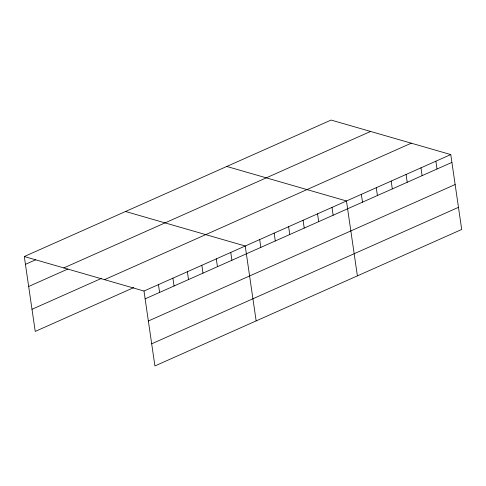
<?xml version="1.0" encoding="UTF-8"?>
<svg xmlns="http://www.w3.org/2000/svg" width="486" height="486" viewBox="0 0 486 486"><rect width="100%" height="100%" fill="white"/><g stroke="black" fill="none" stroke-linecap="round" stroke-linejoin="round"><path stroke-width="0.73" d="M24.3 256.529L331.088 120.06L450.771 154.578L461.7 229.471L154.913 365.94L143.99 291.041L24.3 256.529L35.229 331.422L133.711 287.615M25.442 264.341L35.77 259.749M63.8 267.92L370.581 131.451M28.668 286.479L67.925 269.019M31.997 309.284L101.556 278.344M104.49 279.657L411.278 143.188M143.99 291.041L450.771 154.578M145.126 298.86L451.913 162.391M148.358 320.997L455.145 184.528M151.681 343.802L458.468 207.334M226.78 166.461L346.469 200.973L357.392 275.872M125.54 211.495L245.23 246.007L256.152 320.906M435.875 161.206L437.011 169.019M420.973 167.834L422.109 175.646M406.071 174.462L407.213 182.274M391.169 181.09L392.311 188.908M376.267 187.718L377.409 195.536M361.365 194.345L362.507 202.164M332.005 207.407L333.141 215.225M317.54 213.84L318.682 221.659M303.076 220.273L304.218 228.092M288.617 226.707L289.753 234.525M274.153 233.14L275.295 240.959M259.688 239.574L260.83 247.392M230.765 252.441L231.901 260.259M216.3 258.874L217.442 266.692M201.836 265.307L202.978 273.126M187.377 271.741L188.513 279.559M172.913 278.174L174.055 285.993M158.448 284.608L159.59 292.426"/></g></svg>
